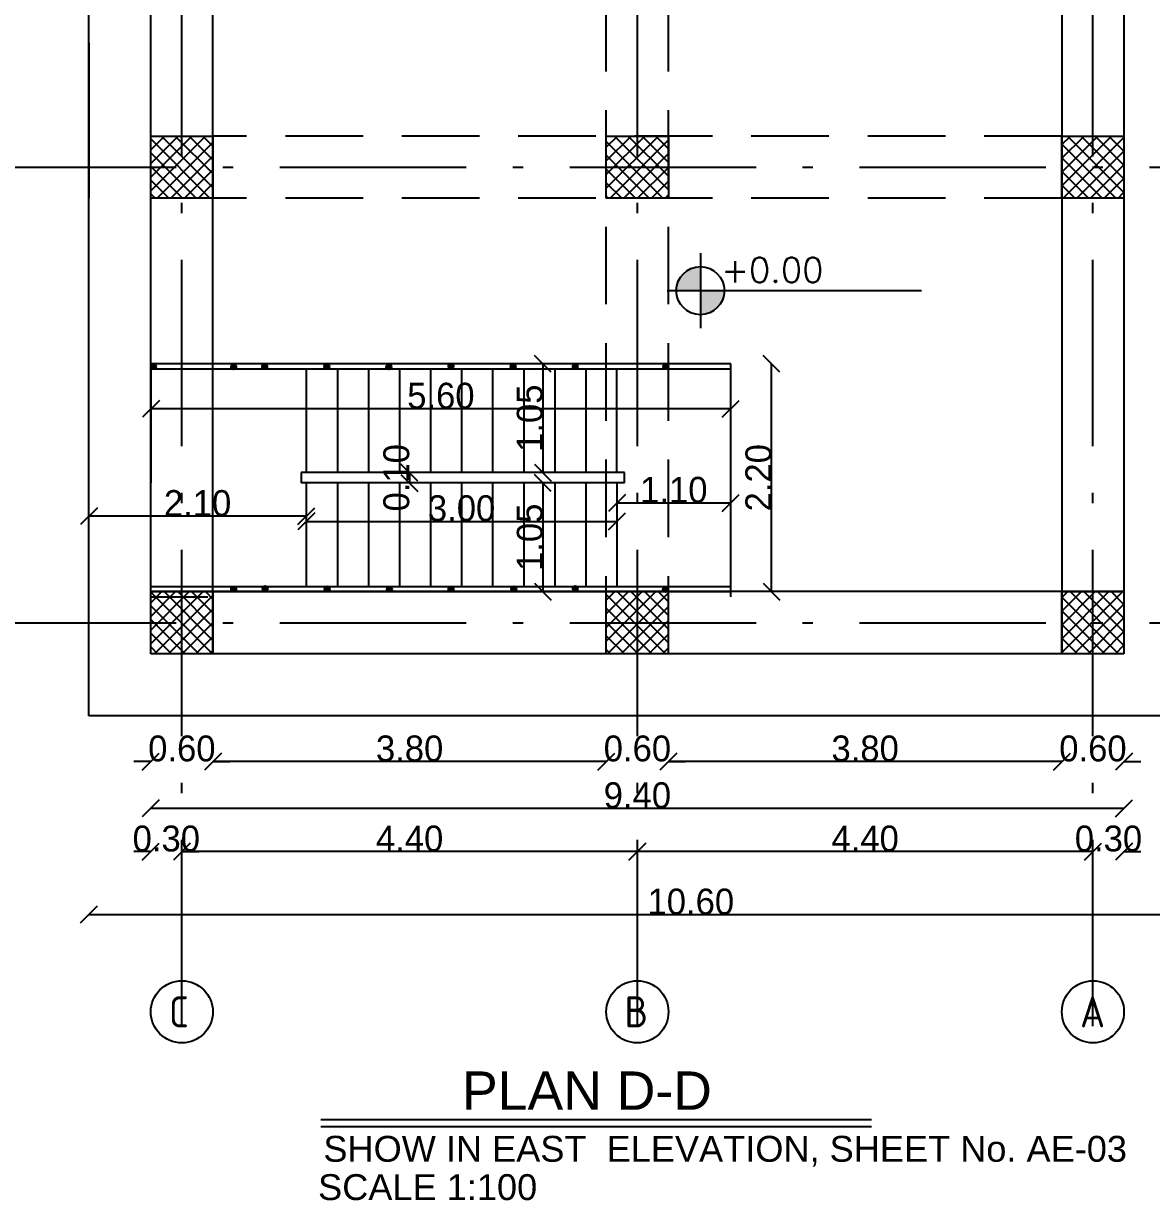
# Model space of a CAD drawing. Extents: x 151242 to 151523, y 158752 to 159354.
# Drawn here: x 151369.91 to 151380.8, y 159067.8 to 159079.17 of the extents above; entities that cross this region are included whole.
import ezdxf
from ezdxf.enums import TextEntityAlignment as Align

# ---------------------------------------------------------------- set-up
doc = ezdxf.new("R2010")
doc.units = 0
doc.header["$LTSCALE"] = 3
doc.header["$MEASUREMENT"] = 0
doc.header["$PDMODE"] = 2
doc.header["$PDSIZE"] = 0.03
for name, pattern in [('ACAD_ISO10W100', [18, 12, -3, 0, -3]), ('AUSGEZOGEN', [0]), ('DASHED', [0.75, 0.5, -0.25]), ('VONLAYER', [0])]:
    doc.linetypes.add(name, pattern=pattern)
doc.layers.get('0').update_dxf_attribs({"linetype": 'CONTINUOUS'})
doc.layers.get('DEFPOINTS').update_dxf_attribs({"linetype": 'CONTINUOUS'})
for name, color, linetype in [('05', 1, 'CONTINUOUS'), ('3', 4, 'CONTINUOUS'), ('axis', 8, 'ACAD_ISO10W100'), ('HATCH', 40, 'CONTINUOUS'), ('hide', 4, 'DASHED'), ('Stairs', 231, 'CONTINUOUS'), ('TEXTS', 1, 'CONTINUOUS'), ('TXT', 6, 'CONTINUOUS')]:
    doc.layers.add(name, color=color, linetype=linetype)
doc.styles.add('FUTURA', font='SAS_____.PFB')
doc.styles.add('ISO8', font='iso8')
doc.styles.add('ROMANS', font='romans.shx')
doc.dimstyles.new('mais 1-100 plan', dxfattribs={"dimtxt": 0.25, "dimasz": 0.1635, "dimexe": 0.18, "dimexo": 0.0625, "dimgap": 0, "dimtad": 1, "dimzin": 0, "dimdsep": 46, "dimtxsty": 'Standard', "dimblk": 'OBLIQUE', "dimcen": 0, "dimse1": 1, "dimse2": 1, "dimclrd": 8, "dimclrt": 4, "dimadec": 0, "dimazin": 0, "dimtfac": 1, "dimtix": 1, "dimtofl": 0, "dimtmove": 0, "dimatfit": 3, "dimldrblk": 'OBLIQUE', "dimfxl": 0.18, "dimtolj": 1, "dimtzin": 0, "dimarcsym": 0})
pattern_1 = [(45, (145454.097, 160160.20894), (-0.0662912607, 0.0662912607), []), (135, (145454.097, 160160.20894), (-0.0662912607, -0.0662912607), [])]

# ---------------------------------------------------------------- blocks, each defined once
blk = doc.blocks.new('_OBLIQUE')
at = {"color": 0, "linetype": 'ByBlock'}
blk.add_line((-0.5, -0.5), (0.5, 0.5), dxfattribs=at)
blk = doc.blocks.new('*D523')
at = {"layer": 'axis', "color": 8, "linetype": 'Continuous', "lineweight": -2, "transparency": 16777216}
blk.add_line((151382.308, 159081.884), (151382.308, 159078.084), dxfattribs=at)
at = {"layer": 'DEFPOINTS', "color": 0, "linetype": 'Continuous', "transparency": 16777216}
for p in [(151378.425, 159081.884), (151378.425, 159078.084), (151382.308, 159078.084)]:
    blk.add_point(p, dxfattribs=at)
at = {"layer": 'axis', "color": 8, "linetype": 'Continuous', "lineweight": -2, "transparency": 16777216, "xscale": 0.1635000000000001, "yscale": 0.1635000000000001, "zscale": 0.1635000000000001}
for p, rotation in [((151382.308, 159081.884), 90), ((151382.308, 159078.084), 270)]:
    blk.add_blockref('_OBLIQUE', p, dxfattribs=dict(at, rotation=rotation))
at = {"layer": 'axis', "color": 4, "linetype": 'Continuous', "transparency": 16777216, "insert": (151382.183, 159079.984), "char_height": 0.25, "attachment_point": 5, "rotation": 90}
blk.add_mtext('\\A1;3.80', dxfattribs=at)
blk = doc.blocks.new('*D524')
at = {"layer": 'axis', "color": 8, "linetype": 'Continuous', "lineweight": -2, "transparency": 16777216}
for p, q in [((151382.308, 159078.084), (151382.308, 159078.248)), ((151382.308, 159077.484), (151382.308, 159077.321))]:
    blk.add_line(p, q, dxfattribs=at)
at = {"layer": 'DEFPOINTS', "color": 0, "linetype": 'Continuous', "transparency": 16777216}
for p in [(151378.425, 159078.084), (151378.425, 159077.484), (151382.308, 159077.484)]:
    blk.add_point(p, dxfattribs=at)
at = {"layer": 'axis', "color": 8, "linetype": 'Continuous', "lineweight": -2, "transparency": 16777216, "xscale": 0.1635000000000001, "yscale": 0.1635000000000001, "zscale": 0.1635000000000001}
for p, rotation in [((151382.308, 159078.084), 270), ((151382.308, 159077.484), 90)]:
    blk.add_blockref('_OBLIQUE', p, dxfattribs=dict(at, rotation=rotation))
at = {"layer": 'axis', "color": 4, "linetype": 'Continuous', "transparency": 16777216, "insert": (151382.183, 159077.784), "char_height": 0.25, "attachment_point": 5, "rotation": 90}
blk.add_mtext('\\A1;0.60', dxfattribs=at)
blk = doc.blocks.new('*D525')
at = {"layer": 'axis', "color": 8, "linetype": 'Continuous', "lineweight": -2, "transparency": 16777216}
blk.add_line((151382.358, 159077.484), (151382.358, 159073.684), dxfattribs=at)
at = {"layer": 'DEFPOINTS', "color": 0, "linetype": 'Continuous', "transparency": 16777216}
for p in [(151378.425, 159077.484), (151378.475, 159073.684), (151382.358, 159073.684)]:
    blk.add_point(p, dxfattribs=at)
at = {"layer": 'axis', "color": 8, "linetype": 'Continuous', "lineweight": -2, "transparency": 16777216, "xscale": 0.1635000000000001, "yscale": 0.1635000000000001, "zscale": 0.1635000000000001}
for p, rotation in [((151382.358, 159077.484), 90), ((151382.358, 159073.684), 270)]:
    blk.add_blockref('_OBLIQUE', p, dxfattribs=dict(at, rotation=rotation))
at = {"layer": 'axis', "color": 4, "linetype": 'Continuous', "transparency": 16777216, "insert": (151382.233, 159075.584), "char_height": 0.25, "attachment_point": 5, "rotation": 90}
blk.add_mtext('\\A1;3.80', dxfattribs=at)
blk = doc.blocks.new('*D526')
at = {"layer": 'axis', "color": 8, "linetype": 'Continuous', "lineweight": -2, "transparency": 16777216}
for p, q in [((151382.308, 159073.684), (151382.308, 159073.848)), ((151382.308, 159073.084), (151382.308, 159072.921))]:
    blk.add_line(p, q, dxfattribs=at)
at = {"layer": 'DEFPOINTS', "color": 0, "linetype": 'Continuous', "transparency": 16777216}
for p in [(151378.425, 159073.684), (151378.425, 159073.084), (151382.308, 159073.084)]:
    blk.add_point(p, dxfattribs=at)
at = {"layer": 'axis', "color": 8, "linetype": 'Continuous', "lineweight": -2, "transparency": 16777216, "xscale": 0.1635000000000001, "yscale": 0.1635000000000001, "zscale": 0.1635000000000001}
for p, rotation in [((151382.308, 159073.684), 270), ((151382.308, 159073.084), 90)]:
    blk.add_blockref('_OBLIQUE', p, dxfattribs=dict(at, rotation=rotation))
at = {"layer": 'axis', "color": 4, "linetype": 'Continuous', "transparency": 16777216, "insert": (151382.183, 159073.384), "char_height": 0.25, "attachment_point": 5, "rotation": 90}
blk.add_mtext('\\A1;0.60', dxfattribs=at)
blk = doc.blocks.new('*D541')
at = {"layer": 'axis', "color": 8, "linetype": 'Continuous', "lineweight": -2, "transparency": 16777216}
for p, q in [((151379.937, 159072.043), (151379.774, 159072.043)), ((151380.537, 159072.043), (151380.701, 159072.043))]:
    blk.add_line(p, q, dxfattribs=at)
at = {"layer": 'DEFPOINTS', "color": 0, "linetype": 'Continuous', "transparency": 16777216}
for p in [(151379.937, 159074.291), (151380.537, 159074.291), (151379.937, 159072.043)]:
    blk.add_point(p, dxfattribs=at)
at = {"layer": 'axis', "color": 8, "linetype": 'Continuous', "lineweight": -2, "transparency": 16777216, "xscale": 0.1635000000000001, "yscale": 0.1635000000000001, "zscale": 0.1635000000000001}
blk.add_blockref('_OBLIQUE', (151379.937, 159072.043), dxfattribs=at)
at = {"layer": 'axis', "color": 8, "linetype": 'Continuous', "lineweight": -2, "transparency": 16777216, "xscale": 0.1635000000000001, "yscale": 0.1635000000000001, "zscale": 0.1635000000000001, "rotation": 180}
blk.add_blockref('_OBLIQUE', (151380.537, 159072.043), dxfattribs=at)
at = {"layer": 'axis', "color": 4, "linetype": 'Continuous', "transparency": 16777216, "insert": (151380.237, 159072.168), "char_height": 0.25, "attachment_point": 5}
blk.add_mtext('\\A1;0.60', dxfattribs=at)
blk = doc.blocks.new('*D542')
at = {"layer": 'axis', "color": 8, "linetype": 'Continuous', "lineweight": -2, "transparency": 16777216}
blk.add_line((151379.937, 159072.043), (151376.137, 159072.043), dxfattribs=at)
at = {"layer": 'DEFPOINTS', "color": 0, "linetype": 'Continuous', "transparency": 16777216}
for p in [(151376.137, 159074.291), (151379.937, 159074.291), (151376.137, 159072.043)]:
    blk.add_point(p, dxfattribs=at)
at = {"layer": 'axis', "color": 8, "linetype": 'Continuous', "lineweight": -2, "transparency": 16777216, "xscale": 0.1635000000000001, "yscale": 0.1635000000000001, "zscale": 0.1635000000000001, "rotation": 180}
blk.add_blockref('_OBLIQUE', (151376.137, 159072.043), dxfattribs=at)
at = {"layer": 'axis', "color": 8, "linetype": 'Continuous', "lineweight": -2, "transparency": 16777216, "xscale": 0.1635000000000001, "yscale": 0.1635000000000001, "zscale": 0.1635000000000001}
blk.add_blockref('_OBLIQUE', (151379.937, 159072.043), dxfattribs=at)
at = {"layer": 'axis', "color": 4, "linetype": 'Continuous', "transparency": 16777216, "insert": (151378.037, 159072.168), "char_height": 0.25, "attachment_point": 5}
blk.add_mtext('\\A1;3.80', dxfattribs=at)
blk = doc.blocks.new('*D543')
at = {"layer": 'axis', "color": 8, "linetype": 'Continuous', "lineweight": -2, "transparency": 16777216}
for p, q in [((151375.537, 159072.043), (151375.374, 159072.043)), ((151376.137, 159072.043), (151376.301, 159072.043))]:
    blk.add_line(p, q, dxfattribs=at)
at = {"layer": 'DEFPOINTS', "color": 0, "linetype": 'Continuous', "transparency": 16777216}
for p in [(151375.537, 159074.291), (151376.137, 159074.291), (151375.537, 159072.043)]:
    blk.add_point(p, dxfattribs=at)
at = {"layer": 'axis', "color": 8, "linetype": 'Continuous', "lineweight": -2, "transparency": 16777216, "xscale": 0.1635000000000001, "yscale": 0.1635000000000001, "zscale": 0.1635000000000001}
blk.add_blockref('_OBLIQUE', (151375.537, 159072.043), dxfattribs=at)
at = {"layer": 'axis', "color": 8, "linetype": 'Continuous', "lineweight": -2, "transparency": 16777216, "xscale": 0.1635000000000001, "yscale": 0.1635000000000001, "zscale": 0.1635000000000001, "rotation": 180}
blk.add_blockref('_OBLIQUE', (151376.137, 159072.043), dxfattribs=at)
at = {"layer": 'axis', "color": 4, "linetype": 'Continuous', "transparency": 16777216, "insert": (151375.837, 159072.168), "char_height": 0.25, "attachment_point": 5}
blk.add_mtext('\\A1;0.60', dxfattribs=at)
blk = doc.blocks.new('*D544')
at = {"layer": 'axis', "color": 8, "linetype": 'Continuous', "lineweight": -2, "transparency": 16777216}
blk.add_line((151375.537, 159072.043), (151371.737, 159072.043), dxfattribs=at)
at = {"layer": 'DEFPOINTS', "color": 0, "linetype": 'Continuous', "transparency": 16777216}
for p in [(151371.737, 159074.291), (151375.537, 159074.291), (151371.737, 159072.043)]:
    blk.add_point(p, dxfattribs=at)
at = {"layer": 'axis', "color": 8, "linetype": 'Continuous', "lineweight": -2, "transparency": 16777216, "xscale": 0.1635000000000001, "yscale": 0.1635000000000001, "zscale": 0.1635000000000001, "rotation": 180}
blk.add_blockref('_OBLIQUE', (151371.737, 159072.043), dxfattribs=at)
at = {"layer": 'axis', "color": 8, "linetype": 'Continuous', "lineweight": -2, "transparency": 16777216, "xscale": 0.1635000000000001, "yscale": 0.1635000000000001, "zscale": 0.1635000000000001}
blk.add_blockref('_OBLIQUE', (151375.537, 159072.043), dxfattribs=at)
at = {"layer": 'axis', "color": 4, "linetype": 'Continuous', "transparency": 16777216, "insert": (151373.637, 159072.168), "char_height": 0.25, "attachment_point": 5}
blk.add_mtext('\\A1;3.80', dxfattribs=at)
blk = doc.blocks.new('*D545')
at = {"layer": 'axis', "color": 8, "linetype": 'Continuous', "lineweight": -2, "transparency": 16777216}
for p, q in [((151371.137, 159072.043), (151370.974, 159072.043)), ((151371.737, 159072.043), (151371.901, 159072.043))]:
    blk.add_line(p, q, dxfattribs=at)
at = {"layer": 'DEFPOINTS', "color": 0, "linetype": 'Continuous', "transparency": 16777216}
for p in [(151371.137, 159074.291), (151371.737, 159074.291), (151371.137, 159072.043)]:
    blk.add_point(p, dxfattribs=at)
at = {"layer": 'axis', "color": 8, "linetype": 'Continuous', "lineweight": -2, "transparency": 16777216, "xscale": 0.1635000000000001, "yscale": 0.1635000000000001, "zscale": 0.1635000000000001}
blk.add_blockref('_OBLIQUE', (151371.137, 159072.043), dxfattribs=at)
at = {"layer": 'axis', "color": 8, "linetype": 'Continuous', "lineweight": -2, "transparency": 16777216, "xscale": 0.1635000000000001, "yscale": 0.1635000000000001, "zscale": 0.1635000000000001, "rotation": 180}
blk.add_blockref('_OBLIQUE', (151371.737, 159072.043), dxfattribs=at)
at = {"layer": 'axis', "color": 4, "linetype": 'Continuous', "transparency": 16777216, "insert": (151371.437, 159072.168), "char_height": 0.25, "attachment_point": 5}
blk.add_mtext('\\A1;0.60', dxfattribs=at)
blk = doc.blocks.new('*D546')
at = {"layer": 'axis', "color": 8, "linetype": 'Continuous', "lineweight": -2, "transparency": 16777216}
blk.add_line((151380.537, 159071.591), (151371.137, 159071.591), dxfattribs=at)
at = {"layer": 'DEFPOINTS', "color": 0, "linetype": 'Continuous', "transparency": 16777216}
for p in [(151371.137, 159072.123), (151380.537, 159072.123), (151371.137, 159071.591)]:
    blk.add_point(p, dxfattribs=at)
at = {"layer": 'axis', "color": 8, "linetype": 'Continuous', "lineweight": -2, "transparency": 16777216, "xscale": 0.1635000000000001, "yscale": 0.1635000000000001, "zscale": 0.1635000000000001, "rotation": 180}
blk.add_blockref('_OBLIQUE', (151371.137, 159071.591), dxfattribs=at)
at = {"layer": 'axis', "color": 8, "linetype": 'Continuous', "lineweight": -2, "transparency": 16777216, "xscale": 0.1635000000000001, "yscale": 0.1635000000000001, "zscale": 0.1635000000000001}
blk.add_blockref('_OBLIQUE', (151380.537, 159071.591), dxfattribs=at)
at = {"layer": 'axis', "color": 4, "linetype": 'Continuous', "transparency": 16777216, "insert": (151375.837, 159071.716), "char_height": 0.25, "attachment_point": 5}
blk.add_mtext('\\A1;9.40', dxfattribs=at)
blk = doc.blocks.new('*D547')
at = {"layer": 'axis', "color": 8, "linetype": 'Continuous', "lineweight": -2, "transparency": 16777216}
for p, q in [((151380.237, 159071.173), (151380.074, 159071.173)), ((151380.537, 159071.173), (151380.701, 159071.173))]:
    blk.add_line(p, q, dxfattribs=at)
at = {"layer": 'DEFPOINTS', "color": 0, "linetype": 'Continuous', "transparency": 16777216}
for p in [(151380.237, 159076.444), (151380.537, 159071.511), (151380.237, 159071.173)]:
    blk.add_point(p, dxfattribs=at)
at = {"layer": 'axis', "color": 8, "linetype": 'Continuous', "lineweight": -2, "transparency": 16777216, "xscale": 0.1635000000000001, "yscale": 0.1635000000000001, "zscale": 0.1635000000000001}
blk.add_blockref('_OBLIQUE', (151380.237, 159071.173), dxfattribs=at)
at = {"layer": 'axis', "color": 8, "linetype": 'Continuous', "lineweight": -2, "transparency": 16777216, "xscale": 0.1635000000000001, "yscale": 0.1635000000000001, "zscale": 0.1635000000000001, "rotation": 180}
blk.add_blockref('_OBLIQUE', (151380.537, 159071.173), dxfattribs=at)
at = {"layer": 'axis', "color": 4, "linetype": 'Continuous', "transparency": 16777216, "insert": (151380.387, 159071.298), "char_height": 0.25, "attachment_point": 5}
blk.add_mtext('\\A1;0.30', dxfattribs=at)
blk = doc.blocks.new('*D548')
at = {"layer": 'axis', "color": 8, "linetype": 'Continuous', "lineweight": -2, "transparency": 16777216}
blk.add_line((151380.237, 159071.173), (151375.837, 159071.173), dxfattribs=at)
at = {"layer": 'DEFPOINTS', "color": 0, "linetype": 'Continuous', "transparency": 16777216}
for p in [(151375.837, 159071.173), (151375.837, 159071.173), (151380.237, 159070.834)]:
    blk.add_point(p, dxfattribs=at)
at = {"layer": 'axis', "color": 8, "linetype": 'Continuous', "lineweight": -2, "transparency": 16777216, "xscale": 0.1635000000000001, "yscale": 0.1635000000000001, "zscale": 0.1635000000000001, "rotation": 180}
blk.add_blockref('_OBLIQUE', (151375.837, 159071.173), dxfattribs=at)
at = {"layer": 'axis', "color": 8, "linetype": 'Continuous', "lineweight": -2, "transparency": 16777216, "xscale": 0.1635000000000001, "yscale": 0.1635000000000001, "zscale": 0.1635000000000001}
blk.add_blockref('_OBLIQUE', (151380.237, 159071.173), dxfattribs=at)
at = {"layer": 'axis', "color": 4, "linetype": 'Continuous', "transparency": 16777216, "insert": (151378.037, 159071.298), "char_height": 0.25, "attachment_point": 5}
blk.add_mtext('\\A1;4.40', dxfattribs=at)
blk = doc.blocks.new('*D549')
at = {"layer": 'axis', "color": 8, "linetype": 'Continuous', "lineweight": -2, "transparency": 16777216}
blk.add_line((151375.837, 159071.173), (151371.437, 159071.173), dxfattribs=at)
at = {"layer": 'DEFPOINTS', "color": 0, "linetype": 'Continuous', "transparency": 16777216}
for p in [(151371.437, 159071.173), (151371.437, 159071.173), (151375.837, 159071.173)]:
    blk.add_point(p, dxfattribs=at)
at = {"layer": 'axis', "color": 8, "linetype": 'Continuous', "lineweight": -2, "transparency": 16777216, "xscale": 0.1635000000000001, "yscale": 0.1635000000000001, "zscale": 0.1635000000000001, "rotation": 180}
blk.add_blockref('_OBLIQUE', (151371.437, 159071.173), dxfattribs=at)
at = {"layer": 'axis', "color": 8, "linetype": 'Continuous', "lineweight": -2, "transparency": 16777216, "xscale": 0.1635000000000001, "yscale": 0.1635000000000001, "zscale": 0.1635000000000001}
blk.add_blockref('_OBLIQUE', (151375.837, 159071.173), dxfattribs=at)
at = {"layer": 'axis', "color": 4, "linetype": 'Continuous', "transparency": 16777216, "insert": (151373.637, 159071.298), "char_height": 0.25, "attachment_point": 5}
blk.add_mtext('\\A1;4.40', dxfattribs=at)
blk = doc.blocks.new('*D550')
at = {"layer": 'axis', "color": 8, "linetype": 'Continuous', "lineweight": -2, "transparency": 16777216}
for p, q in [((151371.137, 159071.173), (151370.974, 159071.173)), ((151371.437, 159071.173), (151371.601, 159071.173))]:
    blk.add_line(p, q, dxfattribs=at)
at = {"layer": 'DEFPOINTS', "color": 0, "linetype": 'Continuous', "transparency": 16777216}
for p in [(151371.137, 159071.516), (151371.137, 159071.173), (151371.437, 159071.173)]:
    blk.add_point(p, dxfattribs=at)
at = {"layer": 'axis', "color": 8, "linetype": 'Continuous', "lineweight": -2, "transparency": 16777216, "xscale": 0.1635000000000001, "yscale": 0.1635000000000001, "zscale": 0.1635000000000001}
blk.add_blockref('_OBLIQUE', (151371.137, 159071.173), dxfattribs=at)
at = {"layer": 'axis', "color": 8, "linetype": 'Continuous', "lineweight": -2, "transparency": 16777216, "xscale": 0.1635000000000001, "yscale": 0.1635000000000001, "zscale": 0.1635000000000001, "rotation": 180}
blk.add_blockref('_OBLIQUE', (151371.437, 159071.173), dxfattribs=at)
at = {"layer": 'axis', "color": 4, "linetype": 'Continuous', "transparency": 16777216, "insert": (151371.287, 159071.298), "char_height": 0.25, "attachment_point": 5}
blk.add_mtext('\\A1;0.30', dxfattribs=at)
blk = doc.blocks.new('*D551')
at = {"layer": 'axis', "color": 8, "linetype": 'Continuous', "lineweight": -2, "transparency": 16777216}
blk.add_line((151381.137, 159070.564), (151370.537, 159070.564), dxfattribs=at)
at = {"layer": 'DEFPOINTS', "color": 0, "linetype": 'Continuous', "transparency": 16777216}
for p in [(151370.537, 159071.218), (151381.137, 159071.218), (151370.537, 159070.564)]:
    blk.add_point(p, dxfattribs=at)
at = {"layer": 'axis', "color": 8, "linetype": 'Continuous', "lineweight": -2, "transparency": 16777216, "xscale": 0.1635000000000001, "yscale": 0.1635000000000001, "zscale": 0.1635000000000001, "rotation": 180}
blk.add_blockref('_OBLIQUE', (151370.537, 159070.564), dxfattribs=at)
at = {"layer": 'axis', "color": 8, "linetype": 'Continuous', "lineweight": -2, "transparency": 16777216, "xscale": 0.1635000000000001, "yscale": 0.1635000000000001, "zscale": 0.1635000000000001}
blk.add_blockref('_OBLIQUE', (151381.137, 159070.564), dxfattribs=at)
at = {"layer": 'axis', "color": 4, "linetype": 'Continuous', "transparency": 16777216, "insert": (151376.353, 159070.689), "char_height": 0.25, "attachment_point": 5}
blk.add_mtext('\\A1;10.60', dxfattribs=at)
blk = doc.blocks.new('*D553')
at = {"layer": 'axis', "color": 8, "linetype": 'Continuous', "lineweight": -2, "transparency": 16777216}
blk.add_line((151369.511, 159081.884), (151369.511, 159078.084), dxfattribs=at)
at = {"layer": 'DEFPOINTS', "color": 0, "linetype": 'Continuous', "transparency": 16777216}
for p in [(151373.395, 159081.884), (151369.511, 159078.084), (151373.395, 159078.084)]:
    blk.add_point(p, dxfattribs=at)
at = {"layer": 'axis', "color": 8, "linetype": 'Continuous', "lineweight": -2, "transparency": 16777216, "xscale": 0.1635000000000001, "yscale": 0.1635000000000001, "zscale": 0.1635000000000001}
for p, rotation in [((151369.511, 159081.884), 90), ((151369.511, 159078.084), 270)]:
    blk.add_blockref('_OBLIQUE', p, dxfattribs=dict(at, rotation=rotation))
at = {"layer": 'axis', "color": 4, "linetype": 'Continuous', "transparency": 16777216, "insert": (151369.386, 159079.984), "char_height": 0.25, "attachment_point": 5, "rotation": 90}
blk.add_mtext('\\A1;3.80', dxfattribs=at)
blk = doc.blocks.new('*D554')
at = {"layer": 'axis', "color": 8, "linetype": 'Continuous', "lineweight": -2, "transparency": 16777216}
for p, q in [((151369.511, 159078.084), (151369.511, 159078.248)), ((151369.511, 159077.484), (151369.511, 159077.321))]:
    blk.add_line(p, q, dxfattribs=at)
at = {"layer": 'DEFPOINTS', "color": 0, "linetype": 'Continuous', "transparency": 16777216}
for p in [(151373.395, 159078.084), (151369.511, 159077.484), (151373.395, 159077.484)]:
    blk.add_point(p, dxfattribs=at)
at = {"layer": 'axis', "color": 8, "linetype": 'Continuous', "lineweight": -2, "transparency": 16777216, "xscale": 0.1635000000000001, "yscale": 0.1635000000000001, "zscale": 0.1635000000000001}
for p, rotation in [((151369.511, 159078.084), 270), ((151369.511, 159077.484), 90)]:
    blk.add_blockref('_OBLIQUE', p, dxfattribs=dict(at, rotation=rotation))
at = {"layer": 'axis', "color": 4, "linetype": 'Continuous', "transparency": 16777216, "insert": (151369.386, 159077.784), "char_height": 0.25, "attachment_point": 5, "rotation": 90}
blk.add_mtext('\\A1;0.60', dxfattribs=at)
blk = doc.blocks.new('*D555')
at = {"layer": 'axis', "color": 8, "linetype": 'Continuous', "lineweight": -2, "transparency": 16777216}
blk.add_line((151369.511, 159077.484), (151369.511, 159073.684), dxfattribs=at)
at = {"layer": 'DEFPOINTS', "color": 0, "linetype": 'Continuous', "transparency": 16777216}
for p in [(151373.395, 159077.484), (151369.511, 159073.684), (151373.395, 159073.684)]:
    blk.add_point(p, dxfattribs=at)
at = {"layer": 'axis', "color": 8, "linetype": 'Continuous', "lineweight": -2, "transparency": 16777216, "xscale": 0.1635000000000001, "yscale": 0.1635000000000001, "zscale": 0.1635000000000001}
for p, rotation in [((151369.511, 159077.484), 90), ((151369.511, 159073.684), 270)]:
    blk.add_blockref('_OBLIQUE', p, dxfattribs=dict(at, rotation=rotation))
at = {"layer": 'axis', "color": 4, "linetype": 'Continuous', "transparency": 16777216, "insert": (151369.386, 159075.584), "char_height": 0.25, "attachment_point": 5, "rotation": 90}
blk.add_mtext('\\A1;3.80', dxfattribs=at)
blk = doc.blocks.new('*D556')
at = {"layer": 'axis', "color": 8, "linetype": 'Continuous', "lineweight": -2, "transparency": 16777216}
for p, q in [((151369.511, 159073.684), (151369.511, 159073.848)), ((151369.511, 159073.084), (151369.511, 159072.921))]:
    blk.add_line(p, q, dxfattribs=at)
at = {"layer": 'DEFPOINTS', "color": 0, "linetype": 'Continuous', "transparency": 16777216}
for p in [(151373.395, 159073.684), (151369.511, 159073.084), (151373.395, 159073.084)]:
    blk.add_point(p, dxfattribs=at)
at = {"layer": 'axis', "color": 8, "linetype": 'Continuous', "lineweight": -2, "transparency": 16777216, "xscale": 0.1635000000000001, "yscale": 0.1635000000000001, "zscale": 0.1635000000000001}
for p, rotation in [((151369.511, 159073.684), 270), ((151369.511, 159073.084), 90)]:
    blk.add_blockref('_OBLIQUE', p, dxfattribs=dict(at, rotation=rotation))
at = {"layer": 'axis', "color": 4, "linetype": 'Continuous', "transparency": 16777216, "insert": (151369.386, 159073.384), "char_height": 0.25, "attachment_point": 5, "rotation": 90}
blk.add_mtext('\\A1;0.60', dxfattribs=at)
blk = doc.blocks.new('*D563')
at = {"layer": 'axis', "color": 8, "linetype": 'Continuous', "lineweight": -2, "transparency": 16777216}
blk.add_line((151383.893, 159083.084), (151383.893, 159072.484), dxfattribs=at)
at = {"layer": 'DEFPOINTS', "color": 0, "linetype": 'Continuous', "transparency": 16777216}
for p in [(151379.279, 159083.084), (151379.279, 159072.484), (151383.893, 159072.484)]:
    blk.add_point(p, dxfattribs=at)
at = {"layer": 'axis', "color": 8, "linetype": 'Continuous', "lineweight": -2, "transparency": 16777216, "xscale": 0.1635000000000001, "yscale": 0.1635000000000001, "zscale": 0.1635000000000001}
for p, rotation in [((151383.893, 159083.084), 90), ((151383.893, 159072.484), 270)]:
    blk.add_blockref('_OBLIQUE', p, dxfattribs=dict(at, rotation=rotation))
at = {"layer": 'axis', "color": 4, "linetype": 'Continuous', "transparency": 16777216, "insert": (151383.768, 159077.784), "char_height": 0.25, "attachment_point": 5, "rotation": 90}
blk.add_mtext('\\A1;10.60', dxfattribs=at)
blk = doc.blocks.new('*D564')
at = {"layer": 'axis', "color": 8, "linetype": 'Continuous', "lineweight": -2, "transparency": 16777216}
for p, q in [((151383.342, 159073.384), (151383.342, 159073.548)), ((151383.342, 159073.084), (151383.342, 159072.921))]:
    blk.add_line(p, q, dxfattribs=at)
at = {"layer": 'DEFPOINTS', "color": 0, "linetype": 'Continuous', "transparency": 16777216}
for p in [(151381.315, 159073.384), (151379.279, 159073.084), (151383.342, 159073.084)]:
    blk.add_point(p, dxfattribs=at)
at = {"layer": 'axis', "color": 8, "linetype": 'Continuous', "lineweight": -2, "transparency": 16777216, "xscale": 0.1635000000000001, "yscale": 0.1635000000000001, "zscale": 0.1635000000000001}
for p, rotation in [((151383.342, 159073.384), 270), ((151383.342, 159073.084), 90)]:
    blk.add_blockref('_OBLIQUE', p, dxfattribs=dict(at, rotation=rotation))
at = {"layer": 'axis', "color": 4, "linetype": 'Continuous', "transparency": 16777216, "insert": (151383.217, 159073.234), "char_height": 0.25, "attachment_point": 5, "rotation": 90}
blk.add_mtext('\\A1;0.30', dxfattribs=at)
blk = doc.blocks.new('*D565')
at = {"layer": 'DEFPOINTS', "color": 0, "linetype": 'VONLAYER', "transparency": 16777216}
for p in [(151370.539, 159074.413), (151370.539, 159074.413), (151372.639, 159073.784)]:
    blk.add_point(p, dxfattribs=at)
at = {"layer": 'Stairs', "color": 8, "linetype": 'VONLAYER', "lineweight": -2, "transparency": 16777216}
blk.add_line((151372.639, 159074.413), (151370.539, 159074.413), dxfattribs=at)
at = {"layer": 'Stairs', "color": 8, "linetype": 'VONLAYER', "lineweight": -2, "transparency": 16777216, "xscale": 0.1635000000000001, "yscale": 0.1635000000000001, "zscale": 0.1635000000000001, "rotation": 180}
blk.add_blockref('_OBLIQUE', (151370.539, 159074.413), dxfattribs=at)
at = {"layer": 'Stairs', "color": 8, "linetype": 'VONLAYER', "lineweight": -2, "transparency": 16777216, "xscale": 0.1635000000000001, "yscale": 0.1635000000000001, "zscale": 0.1635000000000001}
blk.add_blockref('_OBLIQUE', (151372.639, 159074.413), dxfattribs=at)
at = {"layer": 'Stairs', "color": 4, "linetype": 'VONLAYER', "transparency": 16777216, "insert": (151371.589, 159074.538), "char_height": 0.25, "attachment_point": 5}
blk.add_mtext('\\A1;2.10', dxfattribs=at)
blk = doc.blocks.new('*D566')
at = {"layer": 'axis', "color": 8, "linetype": 'Continuous', "lineweight": -2, "transparency": 16777216}
blk.add_line((151377.132, 159073.684), (151377.132, 159075.884), dxfattribs=at)
at = {"layer": 'DEFPOINTS', "color": 0, "linetype": 'Continuous', "transparency": 16777216}
for p in [(151376.739, 159075.884), (151377.132, 159075.884), (151376.739, 159073.684)]:
    blk.add_point(p, dxfattribs=at)
at = {"layer": 'axis', "color": 8, "linetype": 'Continuous', "lineweight": -2, "transparency": 16777216, "xscale": 0.1635000000000001, "yscale": 0.1635000000000001, "zscale": 0.1635000000000001}
for p, rotation in [((151377.132, 159075.884), 90), ((151377.132, 159073.684), 270)]:
    blk.add_blockref('_OBLIQUE', p, dxfattribs=dict(at, rotation=rotation))
at = {"layer": 'axis', "color": 4, "linetype": 'Continuous', "transparency": 16777216, "insert": (151377.007, 159074.784), "char_height": 0.25, "attachment_point": 5, "rotation": 90}
blk.add_mtext('\\A1;2.20', dxfattribs=at)
blk = doc.blocks.new('*D868')
at = {"layer": 'axis', "color": 8, "linetype": 'Continuous', "lineweight": -2, "transparency": 16777216}
blk.add_line((151376.739, 159075.45), (151371.139, 159075.45), dxfattribs=at)
at = {"layer": 'DEFPOINTS', "color": 0, "linetype": 'Continuous', "transparency": 16777216}
for p in [(151371.139, 159076.007), (151376.739, 159076.007), (151371.139, 159075.45)]:
    blk.add_point(p, dxfattribs=at)
at = {"layer": 'axis', "color": 8, "linetype": 'Continuous', "lineweight": -2, "transparency": 16777216, "xscale": 0.1635000000000001, "yscale": 0.1635000000000001, "zscale": 0.1635000000000001, "rotation": 180}
blk.add_blockref('_OBLIQUE', (151371.139, 159075.45), dxfattribs=at)
at = {"layer": 'axis', "color": 8, "linetype": 'Continuous', "lineweight": -2, "transparency": 16777216, "xscale": 0.1635000000000001, "yscale": 0.1635000000000001, "zscale": 0.1635000000000001}
blk.add_blockref('_OBLIQUE', (151376.739, 159075.45), dxfattribs=at)
at = {"layer": 'axis', "color": 4, "linetype": 'Continuous', "transparency": 16777216, "insert": (151373.939, 159075.575), "char_height": 0.25, "attachment_point": 5}
blk.add_mtext('\\A1;5.60', dxfattribs=at)
blk = doc.blocks.new('*D869')
at = {"layer": 'axis', "color": 8, "linetype": 'Continuous', "lineweight": -2, "transparency": 16777216}
blk.add_line((151372.639, 159074.363), (151375.639, 159074.363), dxfattribs=at)
at = {"layer": 'DEFPOINTS', "color": 0, "linetype": 'Continuous', "transparency": 16777216}
for p in [(151372.639, 159074.448), (151375.639, 159074.363), (151375.639, 159074.363)]:
    blk.add_point(p, dxfattribs=at)
at = {"layer": 'axis', "color": 8, "linetype": 'Continuous', "lineweight": -2, "transparency": 16777216, "xscale": 0.1635000000000001, "yscale": 0.1635000000000001, "zscale": 0.1635000000000001, "rotation": 180}
blk.add_blockref('_OBLIQUE', (151372.639, 159074.363), dxfattribs=at)
at = {"layer": 'axis', "color": 8, "linetype": 'Continuous', "lineweight": -2, "transparency": 16777216, "xscale": 0.1635000000000001, "yscale": 0.1635000000000001, "zscale": 0.1635000000000001}
blk.add_blockref('_OBLIQUE', (151375.639, 159074.363), dxfattribs=at)
at = {"layer": 'axis', "color": 4, "linetype": 'Continuous', "transparency": 16777216, "insert": (151374.139, 159074.488), "char_height": 0.25, "attachment_point": 5}
blk.add_mtext('\\A1;3.00', dxfattribs=at)
blk = doc.blocks.new('*D870')
at = {"layer": 'axis', "color": 8, "linetype": 'Continuous', "lineweight": -2, "transparency": 16777216}
blk.add_line((151374.924, 159075.884), (151374.924, 159074.834), dxfattribs=at)
at = {"layer": 'DEFPOINTS', "color": 0, "linetype": 'Continuous', "transparency": 16777216}
for p in [(151375.039, 159075.884), (151374.924, 159074.834), (151375.039, 159074.834)]:
    blk.add_point(p, dxfattribs=at)
at = {"layer": 'axis', "color": 8, "linetype": 'Continuous', "lineweight": -2, "transparency": 16777216, "xscale": 0.1635000000000001, "yscale": 0.1635000000000001, "zscale": 0.1635000000000001}
for p, rotation in [((151374.924, 159075.884), 90), ((151374.924, 159074.834), 270)]:
    blk.add_blockref('_OBLIQUE', p, dxfattribs=dict(at, rotation=rotation))
at = {"layer": 'axis', "color": 4, "linetype": 'Continuous', "transparency": 16777216, "insert": (151374.799, 159075.359), "char_height": 0.25, "attachment_point": 5, "rotation": 90}
blk.add_mtext('\\A1;1.05', dxfattribs=at)
blk = doc.blocks.new('*D871')
at = {"layer": 'axis', "color": 8, "linetype": 'Continuous', "lineweight": -2, "transparency": 16777216}
blk.add_line((151373.635, 159074.834), (151373.635, 159074.734), dxfattribs=at)
at = {"layer": 'DEFPOINTS', "color": 0, "linetype": 'Continuous', "transparency": 16777216}
for p in [(151374.362, 159074.834), (151373.635, 159074.734), (151374.062, 159074.734)]:
    blk.add_point(p, dxfattribs=at)
at = {"layer": 'axis', "color": 8, "linetype": 'Continuous', "lineweight": -2, "transparency": 16777216, "xscale": 0.1635000000000001, "yscale": 0.1635000000000001, "zscale": 0.1635000000000001}
for p, rotation in [((151373.635, 159074.834), 90), ((151373.635, 159074.734), 270)]:
    blk.add_blockref('_OBLIQUE', p, dxfattribs=dict(at, rotation=rotation))
at = {"layer": 'axis', "color": 4, "linetype": 'Continuous', "transparency": 16777216, "insert": (151373.51, 159074.784), "char_height": 0.25, "attachment_point": 5, "rotation": 90}
blk.add_mtext('\\A1;0.10', dxfattribs=at)
blk = doc.blocks.new('*D872')
at = {"layer": 'axis', "color": 8, "linetype": 'Continuous', "lineweight": -2, "transparency": 16777216}
blk.add_line((151374.924, 159074.734), (151374.924, 159073.684), dxfattribs=at)
at = {"layer": 'DEFPOINTS', "color": 0, "linetype": 'Continuous', "transparency": 16777216}
for p in [(151374.739, 159074.734), (151374.924, 159073.684), (151375.039, 159073.684)]:
    blk.add_point(p, dxfattribs=at)
at = {"layer": 'axis', "color": 8, "linetype": 'Continuous', "lineweight": -2, "transparency": 16777216, "xscale": 0.1635000000000001, "yscale": 0.1635000000000001, "zscale": 0.1635000000000001}
for p, rotation in [((151374.924, 159074.734), 90), ((151374.924, 159073.684), 270)]:
    blk.add_blockref('_OBLIQUE', p, dxfattribs=dict(at, rotation=rotation))
at = {"layer": 'axis', "color": 4, "linetype": 'Continuous', "transparency": 16777216, "insert": (151374.799, 159074.209), "char_height": 0.25, "attachment_point": 5, "rotation": 90}
blk.add_mtext('\\A1;1.05', dxfattribs=at)
blk = doc.blocks.new('*D873')
at = {"layer": 'axis', "color": 8, "linetype": 'Continuous', "lineweight": -2, "transparency": 16777216}
blk.add_line((151375.639, 159074.541), (151376.739, 159074.541), dxfattribs=at)
at = {"layer": 'DEFPOINTS', "color": 0, "linetype": 'Continuous', "transparency": 16777216}
for p in [(151375.639, 159074.56), (151376.739, 159074.56), (151376.739, 159074.541)]:
    blk.add_point(p, dxfattribs=at)
at = {"layer": 'axis', "color": 8, "linetype": 'Continuous', "lineweight": -2, "transparency": 16777216, "xscale": 0.1635000000000001, "yscale": 0.1635000000000001, "zscale": 0.1635000000000001, "rotation": 180}
blk.add_blockref('_OBLIQUE', (151375.639, 159074.541), dxfattribs=at)
at = {"layer": 'axis', "color": 8, "linetype": 'Continuous', "lineweight": -2, "transparency": 16777216, "xscale": 0.1635000000000001, "yscale": 0.1635000000000001, "zscale": 0.1635000000000001}
blk.add_blockref('_OBLIQUE', (151376.739, 159074.541), dxfattribs=at)
at = {"layer": 'axis', "color": 4, "linetype": 'Continuous', "transparency": 16777216, "insert": (151376.189, 159074.666), "char_height": 0.25, "attachment_point": 5}
blk.add_mtext('\\A1;1.10', dxfattribs=at)

msp = doc.modelspace()

# ---------------------------------------------------------------- hatches: boundary and pattern name
at = {"layer": 'axis'}
h = msp.add_hatch(dxfattribs=at)
h.set_pattern_fill('ANSI37', color=256, scale=0.75, style=0)
h.set_pattern_definition(pattern_1)
h.paths.add_polyline_path([(151371.737, 159078.084), (151371.737, 159077.484), (151371.137, 159077.484), (151371.137, 159078.084)])
h.paths.add_polyline_path([(151375.537, 159078.084), (151376.137, 159078.084), (151376.137, 159077.484), (151375.537, 159077.484)])
h.paths.add_polyline_path([(151379.937, 159078.084), (151380.537, 159078.084), (151380.537, 159077.484), (151379.937, 159077.484)])
at = {"layer": 'axis', "linetype": 'VONLAYER'}
h = msp.add_hatch(color=256, dxfattribs=at)
edge = h.paths.add_edge_path()
edge.add_arc((151371.937, 159075.855), 0.025, 0, 360)
h = msp.add_hatch(color=256, dxfattribs=at)
edge = h.paths.add_edge_path()
edge.add_arc((151372.237, 159075.86), 0.025, 0, 360)
h = msp.add_hatch(color=256, dxfattribs=at)
edge = h.paths.add_edge_path()
edge.add_arc((151372.837, 159075.859), 0.025, 0, 360)
h = msp.add_hatch(color=256, dxfattribs=at)
edge = h.paths.add_edge_path()
edge.add_arc((151373.437, 159075.856), 0.025, 0, 360)
h = msp.add_hatch(color=256, dxfattribs=at)
edge = h.paths.add_edge_path()
edge.add_arc((151374.037, 159075.861), 0.025, 0, 360)
h = msp.add_hatch(color=256, dxfattribs=at)
edge = h.paths.add_edge_path()
edge.add_arc((151374.637, 159075.858), 0.025, 0, 360)
h = msp.add_hatch(color=256, dxfattribs=at)
edge = h.paths.add_edge_path()
edge.add_arc((151375.237, 159075.858), 0.025, 0, 360)
h = msp.add_hatch(color=256, dxfattribs=at)
edge = h.paths.add_edge_path()
edge.add_arc((151376.112, 159075.859), 0.025, 0, 360)
h = msp.add_hatch(color=256, dxfattribs=at)
edge = h.paths.add_edge_path()
edge.add_arc((151376.109, 159073.704), 0.025, 0, 360)
at = {"layer": 'axis'}
h = msp.add_hatch(dxfattribs=at)
h.set_pattern_fill('ANSI37', color=256, scale=0.75, style=0)
h.set_pattern_definition(pattern_1)
h.paths.add_polyline_path([(151371.137, 159073.084), (151371.137, 159073.684), (151371.737, 159073.684), (151371.737, 159073.084)])
h.paths.add_polyline_path([(151375.537, 159073.084), (151375.537, 159073.684), (151376.137, 159073.684), (151376.137, 159073.084)])
h.paths.add_polyline_path([(151380.537, 159073.084), (151379.937, 159073.084), (151379.937, 159073.684), (151380.537, 159073.684)])
at = {"layer": 'HATCH', "lineweight": -3, "ltscale": 10}
h = msp.add_hatch(color=6, dxfattribs=at)
edge = h.paths.add_edge_path()
edge.add_arc((151376.445, 159076.591), 0.232, 90, 180)
edge.add_line((151376.213, 159076.591), (151376.445, 159076.591))
edge.add_line((151376.445, 159076.591), (151376.445, 159076.823))
edge = h.paths.add_edge_path()
edge.add_line((151376.677, 159076.591), (151376.445, 159076.591))
edge.add_line((151376.445, 159076.591), (151376.445, 159076.359))
edge.add_arc((151376.445, 159076.591), 0.232, 270, 360)
at = {"layer": 'Stairs', "linetype": 'VONLAYER'}
h = msp.add_hatch(color=256, dxfattribs=at)
edge = h.paths.add_edge_path()
edge.add_arc((151371.163, 159075.858), 0.025, 0, 360)
h = msp.add_hatch(color=256, dxfattribs=at)
edge = h.paths.add_edge_path()
edge.add_arc((151371.937, 159073.707), 0.025, 0, 360)
h = msp.add_hatch(color=256, dxfattribs=at)
edge = h.paths.add_edge_path()
edge.add_arc((151372.241, 159073.715), 0.025, 0, 360)
h = msp.add_hatch(color=256, dxfattribs=at)
edge = h.paths.add_edge_path()
edge.add_arc((151372.841, 159073.712), 0.025, 0, 360)
h = msp.add_hatch(color=256, dxfattribs=at)
edge = h.paths.add_edge_path()
edge.add_arc((151373.442, 159073.706), 0.025, 0, 360)
h = msp.add_hatch(color=256, dxfattribs=at)
edge = h.paths.add_edge_path()
edge.add_arc((151374.037, 159073.709), 0.025, 0, 360)
h = msp.add_hatch(color=256, dxfattribs=at)
edge = h.paths.add_edge_path()
edge.add_arc((151374.644, 159073.712), 0.025, 0, 360)
h = msp.add_hatch(color=256, dxfattribs=at)
edge = h.paths.add_edge_path()
edge.add_arc((151375.237, 159073.715), 0.025, 0, 360)

# ---------------------------------------------------------------- linework, layer by layer
at = {"layer": '05'}
for p, q in [((151372.778, 159068.586), (151378.097, 159068.586)), ((151372.778, 159068.52), (151378.097, 159068.52))]:
    msp.add_line(p, q, dxfattribs=at)
at = {"layer": 'axis', "ltscale": 0.05}
for p, q in [((151371.437, 159069.488), (151371.437, 159086.412)), ((151375.837, 159069.488), (151375.837, 159086.412)), ((151380.237, 159069.488), (151380.237, 159086.412)), ((151366.783, 159077.784), (151385.775, 159077.784)), ((151366.783, 159073.384), (151385.775, 159073.384))]:
    msp.add_line(p, q, dxfattribs=at)
at = {"layer": 'axis', "color": 8, "ltscale": 0.5}
for p, q in [((151370.537, 159072.484), (151370.537, 159083.084)), ((151371.137, 159073.084), (151371.137, 159082.484)), ((151370.537, 159078.984), (151370.537, 159077.484)), ((151370.537, 159074.784), (151370.537, 159077.484)), ((151381.137, 159072.484), (151370.537, 159072.484))]:
    msp.add_line(p, q, dxfattribs=at)
at = {"layer": 'axis', "color": 3, "linetype": 'AUSGEZOGEN'}
for p, q in [((151371.737, 159073.084), (151371.737, 159082.484)), ((151379.937, 159082.484), (151379.937, 159073.084)), ((151380.537, 159082.484), (151380.537, 159073.084)), ((151371.137, 159077.484), (151371.137, 159078.084)), ((151371.137, 159078.084), (151371.737, 159078.084)), ((151371.737, 159078.084), (151371.737, 159077.484)), ((151375.537, 159077.484), (151375.537, 159078.084)), ((151375.537, 159078.084), (151376.137, 159078.084)), ((151376.137, 159078.084), (151376.137, 159077.484)), ((151379.937, 159077.484), (151379.937, 159078.084)), ((151379.937, 159078.084), (151380.537, 159078.084)), ((151371.737, 159077.484), (151371.137, 159077.484)), ((151376.137, 159077.484), (151375.537, 159077.484)), ((151380.537, 159077.484), (151379.937, 159077.484)), ((151380.537, 159073.684), (151371.137, 159073.684)), ((151371.137, 159073.084), (151371.137, 159073.684)), ((151371.137, 159073.634), (151371.687, 159073.634)), ((151371.737, 159073.684), (151371.737, 159073.084)), ((151379.937, 159073.084), (151379.937, 159073.684)), ((151379.937, 159073.684), (151380.537, 159073.684)), ((151380.537, 159073.684), (151380.537, 159073.084)), ((151380.537, 159073.084), (151371.137, 159073.084)), ((151371.737, 159073.084), (151371.137, 159073.084)), ((151380.537, 159073.084), (151379.937, 159073.084))]:
    msp.add_line(p, q, dxfattribs=at)
at = {"layer": 'axis', "linetype": 'VONLAYER'}
for centre in [(151371.937, 159075.855), (151372.237, 159075.86), (151372.837, 159075.859), (151373.437, 159075.856), (151374.037, 159075.861), (151374.637, 159075.858), (151375.237, 159075.858), (151376.112, 159075.859), (151376.109, 159073.704)]:
    msp.add_circle(centre, 0.025, dxfattribs=at)
at = {"layer": 'axis'}
for centre in [(151371.437, 159069.626), (151375.837, 159069.626), (151380.237, 159069.626)]:
    msp.add_circle(centre, 0.3, dxfattribs=at)
at = {"layer": 'HATCH', "color": 6, "lineweight": -3, "ltscale": 10}
for p, q in [((151376.447, 159076.952), (151376.447, 159076.23)), ((151376.126, 159076.591), (151378.58, 159076.591))]:
    msp.add_line(p, q, dxfattribs=at)
msp.add_circle((151376.445, 159076.591), 0.232, dxfattribs=at)
at = {"layer": 'hide', "color": 8, "ltscale": 0.5}
for p, q in [((151375.537, 159073.084), (151375.537, 159082.484)), ((151376.137, 159073.084), (151376.137, 159082.484)), ((151379.937, 159078.084), (151371.737, 159078.084)), ((151379.937, 159077.484), (151371.737, 159077.484))]:
    msp.add_line(p, q, dxfattribs=at)
at = {"layer": 'Stairs', "linetype": 'VONLAYER'}
for p, q in [((151376.739, 159075.884), (151371.137, 159075.884)), ((151371.137, 159075.884), (151371.137, 159074.734)), ((151376.739, 159073.634), (151376.739, 159075.884)), ((151376.739, 159075.834), (151371.137, 159075.834)), ((151375.714, 159074.834), (151372.589, 159074.834)), ((151372.589, 159074.834), (151372.589, 159074.734)), ((151375.714, 159074.734), (151372.589, 159074.734)), ((151371.137, 159073.734), (151376.739, 159073.734)), ((151371.137, 159073.684), (151376.739, 159073.684))]:
    msp.add_line(p, q, dxfattribs=at)
for centre in [(151371.163, 159075.858), (151371.937, 159073.707), (151372.241, 159073.715), (151372.841, 159073.712), (151373.442, 159073.706), (151374.037, 159073.709), (151374.644, 159073.712), (151375.237, 159073.715)]:
    msp.add_circle(centre, 0.025, dxfattribs=at)
at = {"layer": 'TEXTS'}
for p, q in [((151372.639, 159075.834), (151372.639, 159074.834)), ((151372.939, 159075.834), (151372.939, 159074.834)), ((151373.239, 159075.834), (151373.239, 159074.834)), ((151373.539, 159075.834), (151373.539, 159074.834)), ((151373.839, 159075.834), (151373.839, 159074.834)), ((151374.139, 159075.834), (151374.139, 159074.834)), ((151374.439, 159075.834), (151374.439, 159074.834)), ((151374.739, 159075.834), (151374.739, 159074.834)), ((151375.039, 159075.834), (151375.039, 159074.834)), ((151375.339, 159075.834), (151375.339, 159074.834)), ((151375.639, 159074.834), (151375.639, 159075.834)), ((151372.639, 159074.734), (151372.639, 159073.734)), ((151372.939, 159074.734), (151372.939, 159073.734)), ((151373.239, 159074.734), (151373.239, 159073.734)), ((151373.539, 159074.734), (151373.539, 159073.734)), ((151373.839, 159074.734), (151373.839, 159073.734)), ((151374.139, 159074.734), (151374.139, 159073.734)), ((151374.439, 159074.734), (151374.439, 159073.734)), ((151374.739, 159074.734), (151374.739, 159073.734)), ((151375.039, 159074.734), (151375.039, 159073.734)), ((151375.339, 159074.734), (151375.339, 159073.734)), ((151375.639, 159074.734), (151375.639, 159073.734))]:
    msp.add_line(p, q, dxfattribs=at)
at = {"layer": 'TEXTS', "color": 2}
msp.add_line((151375.714, 159074.734), (151375.714, 159074.836), dxfattribs=at)

# ---------------------------------------------------------------- texts
at = {"layer": '3', "color": 7, "linetype": 'Continuous', "style": 'ROMANS'}
msp.add_text('+0.00', height=0.24, dxfattribs=at).set_placement((151376.647, 159076.671))
at = {"layer": 'axis', "color": 3, "style": 'ISO8'}
for s, p in [('C', (151371.312, 159069.476)), ('B', (151375.712, 159069.476)), ('A', (151380.112, 159069.476))]:
    msp.add_text(s, height=0.3, dxfattribs=at).set_placement(p)
at = {"layer": 'axis', "color": 4, "style": 'FUTURA'}
msp.add_text('PLAN D-D', height=0.3701, dxfattribs=at).set_placement((151375.35, 159068.68), align=Align.CENTER)
at = {"layer": 'TXT', "style": 'FUTURA'}
msp.add_text('SHOW IN EAST  ELEVATION, SHEET No. AE-03', height=0.25, dxfattribs=at).set_placement((151376.685, 159068.178), align=Align.CENTER)
msp.add_text('SCALE 1:100', height=0.25, dxfattribs=at).set_placement((151372.753, 159067.808))

# ---------------------------------------------------------------- dimensions: what is measured, and where the dimension line sits
at = {"layer": 'axis', "color": 2, "linetype": 'Continuous'}
for base, p1, p2, angle, picture, middle in [((151383.893, 159072.484), (151379.279, 159083.084), (151379.279, 159072.484), 90, '*D563', (151383.768, 159077.784)), ((151369.511, 159078.084), (151373.395, 159081.884), (151373.395, 159078.084), 90, '*D553', (151369.386, 159079.984)), ((151382.308, 159078.084), (151378.425, 159081.884), (151378.425, 159078.084), 90, '*D523', (151382.183, 159079.984)), ((151369.511, 159077.484), (151373.395, 159078.084), (151373.395, 159077.484), 90, '*D554', (151369.386, 159077.784)), ((151382.308, 159077.484), (151378.425, 159078.084), (151378.425, 159077.484), 90, '*D524', (151382.183, 159077.784)), ((151369.511, 159073.684), (151373.395, 159077.484), (151373.395, 159073.684), 90, '*D555', (151369.386, 159075.584)), ((151382.358, 159073.684), (151378.425, 159077.484), (151378.475, 159073.684), 90, '*D525', (151382.233, 159075.584)), ((151371.139, 159075.45), (151376.739, 159076.007), (151371.139, 159076.007), 180, '*D868', (151373.939, 159075.575)), ((151374.924, 159074.834), (151375.039, 159075.884), (151375.039, 159074.834), 90, '*D870', (151374.799, 159075.359)), ((151374.924, 159073.684), (151374.739, 159074.734), (151375.039, 159073.684), 90, '*D872', (151374.799, 159074.209)), ((151375.639, 159074.363), (151372.639, 159074.448), (151375.639, 159074.363), 180, '*D869', (151374.139, 159074.488)), ((151369.511, 159073.084), (151373.395, 159073.684), (151373.395, 159073.084), 90, '*D556', (151369.386, 159073.384)), ((151382.308, 159073.084), (151378.425, 159073.684), (151378.425, 159073.084), 90, '*D526', (151382.183, 159073.384)), ((151383.342, 159073.084), (151381.315, 159073.384), (151379.279, 159073.084), 90, '*D564', (151383.217, 159073.234))]:
    dim = msp.add_linear_dim(base=base, p1=p1, p2=p2, angle=angle, dimstyle='mais 1-100 plan', override={"dimfxlon": 1, "dimarcsym": 1}, dxfattribs=at)
    dim.commit()
    dim.dimension.update_dxf_attribs({"geometry": picture, "text_midpoint": middle})
dim = msp.add_linear_dim(base=(151380.237, 159071.173), p1=(151380.537, 159071.511), p2=(151380.237, 159076.444), dimstyle='mais 1-100 plan', dxfattribs=at)
dim.commit()
dim.dimension.update_dxf_attribs({"geometry": '*D547', "text_midpoint": (151380.387, 159071.298)})
for p1, p2, distance, picture, middle in [((151376.739, 159073.684), (151376.739, 159075.884), -0.393, '*D566', (151377.007, 159074.784)), ((151375.639, 159074.56), (151376.739, 159074.56), -0.019, '*D873', (151376.189, 159074.666))]:
    dim = msp.add_aligned_dim(p1=p1, p2=p2, distance=distance, dimstyle='mais 1-100 plan', override={"dimfxlon": 1, "dimarcsym": 1}, dxfattribs=at)
    dim.commit()
    dim.dimension.update_dxf_attribs({"geometry": picture, "text_midpoint": middle})
dim = msp.add_linear_dim(base=(151373.635, 159074.734), p1=(151374.362, 159074.834), p2=(151374.062, 159074.734), angle=90, dimstyle='mais 1-100 plan', override={"dimfxlon": 1, "dimarcsym": 1}, dxfattribs=at)
dim.commit()
dim.dimension.update_dxf_attribs({"geometry": '*D871', "text_midpoint": (151373.635, 159074.784), "dimtype": 160})
for base, p1, p2, picture, middle in [((151371.137, 159072.043), (151371.737, 159074.291), (151371.137, 159074.291), '*D545', (151371.437, 159072.168)), ((151371.737, 159072.043), (151375.537, 159074.291), (151371.737, 159074.291), '*D544', (151373.637, 159072.168)), ((151375.537, 159072.043), (151376.137, 159074.291), (151375.537, 159074.291), '*D543', (151375.837, 159072.168)), ((151376.137, 159072.043), (151379.937, 159074.291), (151376.137, 159074.291), '*D542', (151378.037, 159072.168)), ((151379.937, 159072.043), (151380.537, 159074.291), (151379.937, 159074.291), '*D541', (151380.237, 159072.168)), ((151371.137, 159071.591), (151380.537, 159072.123), (151371.137, 159072.123), '*D546', (151375.837, 159071.716)), ((151371.137, 159071.173), (151371.437, 159071.173), (151371.137, 159071.516), '*D550', (151371.287, 159071.298)), ((151371.437, 159071.173), (151375.837, 159071.173), (151371.437, 159071.173), '*D549', (151373.637, 159071.298)), ((151375.837, 159071.173), (151380.237, 159070.834), (151375.837, 159071.173), '*D548', (151378.037, 159071.298))]:
    dim = msp.add_linear_dim(base=base, p1=p1, p2=p2, dimstyle='mais 1-100 plan', override={"dimfxlon": 1, "dimarcsym": 1}, dxfattribs=at)
    dim.commit()
    dim.dimension.update_dxf_attribs({"geometry": picture, "text_midpoint": middle})
dim = msp.add_linear_dim(base=(151370.537, 159070.564), p1=(151381.137, 159071.218), p2=(151370.537, 159071.218), dimstyle='mais 1-100 plan', override={"dimfxlon": 1, "dimarcsym": 1}, dxfattribs=at)
dim.commit()
dim.dimension.update_dxf_attribs({"geometry": '*D551', "text_midpoint": (151376.353, 159070.564), "dimtype": 160})
at = {"layer": 'Stairs', "linetype": 'VONLAYER'}
dim = msp.add_linear_dim(base=(151370.539, 159074.413), p1=(151372.639, 159073.784), p2=(151370.539, 159074.413), angle=180, dimstyle='mais 1-100 plan', override={"dimfxlon": 1, "dimarcsym": 1}, dxfattribs=at)
dim.commit()
dim.dimension.update_dxf_attribs({"geometry": '*D565', "text_midpoint": (151371.589, 159074.538)})

doc.saveas('drawing.dxf')
